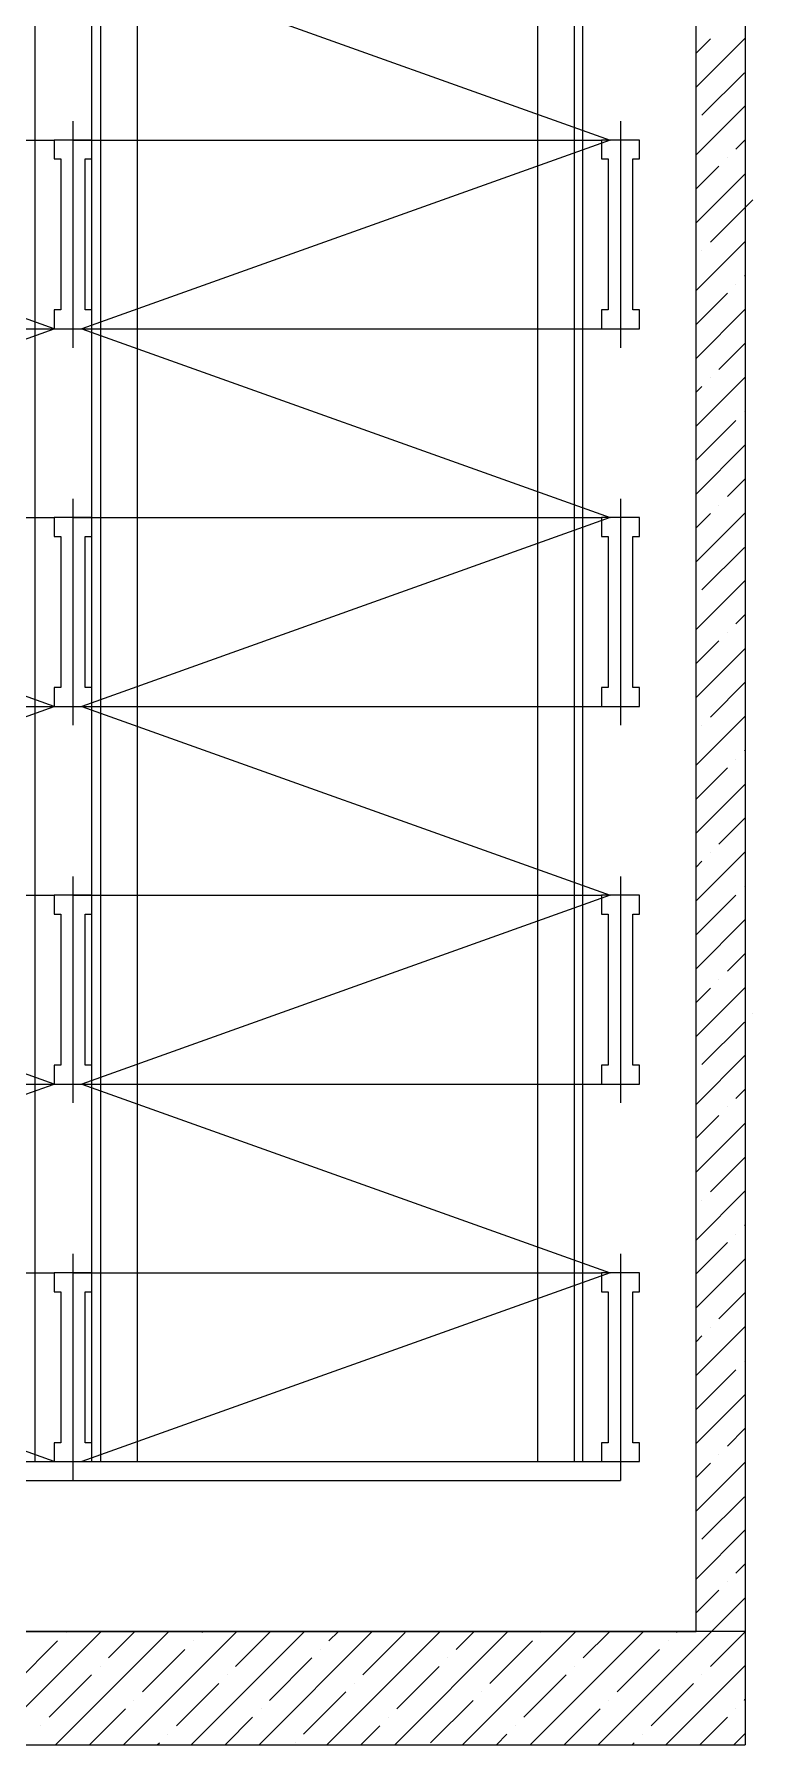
# Model space of a CAD drawing. Header units: millimetres. Extents: x -83 to 24392, y -301 to 14594.
# Drawn here: x 22339 to 24242, y -301 to 4229 of the extents above; entities that cross this region are included whole.
import ezdxf

# ---------------------------------------------------------------- set-up
doc = ezdxf.new("R2010")
doc.units = ezdxf.units.MM
doc.header["$LTSCALE"] = 0.5
doc.linetypes.add('DASHDOT', pattern=[1, 0.5, -0.25, 0, -0.25])
doc.linetypes.add('MITTE', pattern=[2, 1.25, -0.25, 0.25, -0.25])
for name, color, linetype in [('ACHSEN', 2, 'MITTE'), ('OSY_STLPOV', 4, 'DASHDOT'), ('P-2AA96A6E', 7, 'Continuous'), ('UMRISS050', 7, 'Continuous'), ('Z-SCHIENE', 2, 'Continuous')]:
    doc.layers.add(name, color=color, linetype=linetype)

# ---------------------------------------------------------------- blocks, each defined once
blk = doc.blocks.new('sklad OK')
at = {"color": 0}
for p, q in [((319.4019, 240.0429), (319.4019, 245.6429)), ((319.4019, 240.0429), (319.4019, 245.6429)), ((317.7749, 244.4929), (319.1749, 243.9929)), ((319.4019, 244.1331), (319.5319, 244.2631)), ((319.4019, 244.2229), (319.44, 244.2609)), ((319.4175, 244.0589), (319.5298, 244.1711)), ((319.4019, 243.9535), (319.5319, 244.0835)), ((317.7019, 243.4929), (316.3019, 243.9929)), ((319.1749, 243.9929), (317.7749, 243.4929)), ((319.5073, 243.9691), (319.5319, 243.9937)), ((319.4019, 243.8637), (319.4624, 243.9242)), ((319.4849, 243.9466), (319.4849, 243.9466)), ((319.4019, 243.7739), (319.5319, 243.9039)), ((319.44, 243.7221), (319.5522, 243.8344)), ((319.4019, 243.5943), (319.5319, 243.7243)), ((319.4175, 243.6997), (319.4175, 243.6997)), ((319.5073, 243.6099), (319.5073, 243.6099)), ((319.5298, 243.6323), (319.5319, 243.6345)), ((319.4019, 243.5045), (319.4849, 243.5874)), ((319.4019, 243.4147), (319.5319, 243.5447)), ((316.3019, 242.9929), (317.7019, 243.4929)), ((317.7749, 243.4929), (319.1749, 242.9929)), ((319.4624, 243.3853), (319.5319, 243.4549)), ((319.4019, 243.2351), (319.5319, 243.3651)), ((319.4019, 243.3249), (319.4175, 243.3404)), ((319.44, 243.3629), (319.44, 243.3629)), ((319.4019, 243.1453), (319.5073, 243.2506)), ((319.5298, 243.2731), (319.5298, 243.2731)), ((319.4019, 243.0555), (319.5319, 243.1855)), ((319.4849, 243.0486), (319.5319, 243.0957)), ((319.4624, 243.0261), (319.4624, 243.0261)), ((317.7019, 242.4929), (316.3019, 242.9929)), ((319.1749, 242.9929), (317.7749, 242.4929)), ((319.4019, 242.8759), (319.5319, 243.0059)), ((319.4019, 242.9657), (319.44, 243.0037)), ((319.4175, 242.8016), (319.5298, 242.9139)), ((319.4019, 242.6963), (319.5319, 242.8263)), ((319.5073, 242.7118), (319.5319, 242.7364)), ((319.4019, 242.6064), (319.4624, 242.6669)), ((319.4019, 242.5166), (319.5319, 242.6466)), ((319.4849, 242.6894), (319.4849, 242.6894)), ((319.44, 242.4649), (319.5319, 242.5568)), ((316.3019, 241.9929), (317.7019, 242.4929)), ((317.7749, 242.4929), (319.1749, 241.9929)), ((319.4019, 242.337), (319.5319, 242.467)), ((319.4175, 242.4424), (319.4175, 242.4424)), ((319.5298, 242.3751), (319.5319, 242.3772)), ((319.4019, 242.2472), (319.4849, 242.3302)), ((319.5073, 242.3526), (319.5073, 242.3526)), ((319.4019, 242.1574), (319.5319, 242.2874)), ((319.4624, 242.1281), (319.5319, 242.1976)), ((319.4019, 241.9778), (319.5319, 242.1078)), ((319.44, 242.1057), (319.44, 242.1057)), ((319.4019, 242.0676), (319.4175, 242.0832)), ((319.5298, 242.0159), (319.5298, 242.0159)), ((317.7019, 241.4929), (316.3019, 241.9929)), ((319.1749, 241.9929), (317.7749, 241.4929)), ((319.4019, 241.888), (319.5073, 241.9934)), ((319.4019, 241.7982), (319.5319, 241.9282)), ((319.4849, 241.7914), (319.5319, 241.8384)), ((319.4019, 241.6186), (319.5319, 241.7486)), ((319.4019, 241.7084), (319.44, 241.7465)), ((319.4624, 241.7689), (319.4624, 241.7689)), ((319.4175, 241.5444), (319.5298, 241.6567)), ((319.5522, 241.6791), (319.5522, 241.6791)), ((319.4019, 241.439), (319.5319, 241.569)), ((316.3019, 240.9929), (317.7019, 241.4929)), ((317.7749, 241.4929), (319.1749, 240.9929)), ((319.5073, 241.4546), (319.5319, 241.4792)), ((319.4849, 241.4321), (319.4849, 241.4321)), ((319.4019, 241.3492), (319.4624, 241.4097)), ((319.4019, 241.2594), (319.5319, 241.3894)), ((319.44, 241.2076), (319.5319, 241.2996)), ((319.4019, 241.0798), (319.5319, 241.2098)), ((319.4175, 241.1852), (319.4175, 241.1852)), ((319.5298, 241.1178), (319.5319, 241.12)), ((319.4019, 240.99), (319.4849, 241.0729)), ((319.5073, 241.0954), (319.5073, 241.0954)), ((319.4019, 240.9002), (319.5319, 241.0302)), ((317.7019, 240.4929), (316.3019, 240.9929)), ((319.1749, 240.9929), (317.7749, 240.4929)), ((319.4624, 240.8709), (319.5319, 240.9404)), ((319.4019, 240.7206), (319.5319, 240.8506)), ((319.44, 240.8484), (319.44, 240.8484)), ((319.4019, 240.8104), (319.4175, 240.826)), ((319.5298, 240.7586), (319.5298, 240.7586)), ((319.4019, 240.6308), (319.5073, 240.7362)), ((319.4019, 240.541), (319.5319, 240.671)), ((319.4849, 240.5341), (319.5319, 240.5812)), ((319.4019, 240.3614), (319.5319, 240.4914)), ((319.4019, 240.4512), (319.44, 240.4892)), ((319.4624, 240.5117), (319.4624, 240.5117)), ((316.3019, 240.4429), (317.7519, 240.4429)), ((317.7519, 240.4429), (319.2019, 240.4429)), ((319.4175, 240.2872), (319.5298, 240.3994)), ((319.4019, 240.1818), (319.5319, 240.3118)), ((319.5073, 240.1974), (319.5319, 240.222)), ((319.4849, 240.1749), (319.4849, 240.1749)), ((319.1426, 239.7429), (319.5319, 240.1322)), ((319.4019, 240.092), (319.4624, 240.1525)), ((295.5269, 240.0429), (319.4019, 240.0429)), ((319.5319, 240.0429), (295.7269, 240.0429)), ((317.5262, 239.7429), (317.8262, 240.0429)), ((317.7058, 239.7429), (318.0058, 240.0429)), ((317.7337, 240.0402), (317.7337, 240.0402)), ((317.846, 239.9729), (317.916, 240.0429)), ((317.8854, 239.7429), (318.1854, 240.0429)), ((318.065, 239.7429), (318.365, 240.0429)), ((318.0929, 240.0402), (318.0956, 240.0429)), ((318.1827, 239.9504), (318.2752, 240.0429)), ((318.2446, 239.7429), (318.5446, 240.0429)), ((318.4242, 239.7429), (318.7242, 240.0429)), ((318.4297, 240.0178), (318.4548, 240.0429)), ((318.5195, 239.928), (318.6317, 240.0402)), ((318.6038, 239.7429), (318.9038, 240.0429)), ((318.7664, 239.9953), (318.814, 240.0429)), ((318.7834, 239.7429), (319.0834, 240.0429)), ((318.963, 239.7429), (319.263, 240.0429)), ((318.9909, 240.0402), (318.9909, 240.0402)), ((319.1032, 239.9729), (319.1732, 240.0429)), ((319.3502, 240.0402), (319.3528, 240.0429)), ((319.44, 239.9504), (319.5319, 240.0424)), ((317.599, 239.9055), (317.7113, 240.0178)), ((317.9358, 239.883), (318.048, 239.9953)), ((318.0705, 240.0178), (318.0705, 240.0178)), ((318.4072, 239.9953), (318.4072, 239.9953)), ((318.8562, 239.9055), (318.9685, 240.0178)), ((319.193, 239.883), (319.3053, 239.9953)), ((319.3277, 240.0178), (319.3277, 240.0178)), ((317.8235, 239.9504), (317.8235, 239.9504)), ((318.2725, 239.8606), (318.3848, 239.9729)), ((318.6093, 239.8381), (318.7215, 239.9504)), ((318.744, 239.9729), (318.744, 239.9729)), ((319.0807, 239.9504), (319.0807, 239.9504)), ((319.3222, 239.7429), (319.5319, 239.9526)), ((317.6888, 239.8157), (317.8011, 239.928)), ((318.0256, 239.7932), (318.1378, 239.9055)), ((318.1603, 239.928), (318.1603, 239.928)), ((318.3623, 239.7708), (318.4746, 239.883)), ((318.497, 239.9055), (318.497, 239.9055)), ((318.8338, 239.883), (318.8338, 239.883)), ((318.946, 239.8157), (319.0583, 239.928)), ((319.2828, 239.7932), (319.3951, 239.9055)), ((319.4175, 239.928), (319.4175, 239.928)), ((317.7956, 239.7429), (317.8909, 239.8381)), ((317.9133, 239.8606), (317.9133, 239.8606)), ((318.2501, 239.8381), (318.2501, 239.8381)), ((318.6991, 239.7483), (318.8113, 239.8606)), ((319.0528, 239.7429), (319.1481, 239.8381)), ((319.1705, 239.8606), (319.1705, 239.8606)), ((319.5073, 239.8381), (319.5073, 239.8381)), ((319.5298, 239.8606), (319.5319, 239.8628)), ((317.6664, 239.7932), (317.6664, 239.7932)), ((318.1548, 239.7429), (318.2276, 239.8157)), ((318.514, 239.7429), (318.5644, 239.7932)), ((318.5868, 239.8157), (318.5868, 239.8157)), ((318.9236, 239.7932), (318.9236, 239.7932)), ((319.412, 239.7429), (319.4849, 239.8157)), ((317.9752, 239.7429), (317.9807, 239.7483)), ((318.0031, 239.7708), (318.0031, 239.7708)), ((318.3399, 239.7483), (318.3399, 239.7483)), ((318.8732, 239.7429), (318.9011, 239.7708)), ((319.2324, 239.7429), (319.2379, 239.7483)), ((319.2604, 239.7708), (319.2604, 239.7708)), ((319.5018, 239.7429), (319.5319, 239.773)), ((295.2269, 239.7429), (319.5319, 239.7429))]:
    blk.add_line(p, q, dxfattribs=at)
at = {"layer": 'ACHSEN', "color": 0}
for p, q in [((317.7519, 244.0429), (317.7519, 243.4429)), ((317.7519, 244.0429), (317.7519, 243.4429)), ((317.7519, 244.0429), (317.7519, 243.4429)), ((317.7519, 244.0429), (317.7519, 243.4429)), ((319.2019, 244.0429), (319.2019, 243.4429)), ((319.2019, 244.0429), (319.2019, 243.4429)), ((319.2019, 244.0429), (319.2019, 243.4429)), ((319.2019, 244.0429), (319.2019, 243.4429)), ((317.7519, 243.0429), (317.7519, 242.4429)), ((317.7519, 243.0429), (317.7519, 242.4429)), ((317.7519, 243.0429), (317.7519, 242.4429)), ((317.7519, 243.0429), (317.7519, 242.4429)), ((319.2019, 243.0429), (319.2019, 242.4429)), ((319.2019, 243.0429), (319.2019, 242.4429)), ((319.2019, 243.0429), (319.2019, 242.4429)), ((319.2019, 243.0429), (319.2019, 242.4429)), ((317.7519, 242.0429), (317.7519, 241.4429)), ((317.7519, 242.0429), (317.7519, 241.4429)), ((317.7519, 242.0429), (317.7519, 241.4429)), ((317.7519, 242.0429), (317.7519, 241.4429)), ((319.2019, 242.0429), (319.2019, 241.4429)), ((319.2019, 242.0429), (319.2019, 241.4429)), ((319.2019, 242.0429), (319.2019, 241.4429)), ((319.2019, 242.0429), (319.2019, 241.4429)), ((317.7519, 241.0429), (317.7519, 240.4429)), ((317.7519, 241.0429), (317.7519, 240.4429)), ((317.7519, 241.0429), (317.7519, 240.4429)), ((317.7519, 241.0429), (317.7519, 240.4429)), ((319.2019, 241.0429), (319.2019, 240.4429)), ((319.2019, 241.0429), (319.2019, 240.4429)), ((319.2019, 241.0429), (319.2019, 240.4429)), ((319.2019, 241.0429), (319.2019, 240.4429))]:
    blk.add_line(p, q, dxfattribs=at)
at = {"layer": 'OSY_STLPOV', "color": 0, "linetype": 'ByBlock'}
blk.add_line((319.5319, 245.6429), (319.5319, 239.7429), dxfattribs=at)
at = {"layer": 'UMRISS050', "color": 0}
for p, q in [((316.3019, 243.9929), (317.7019, 243.9929)), ((317.8019, 243.9929), (317.7019, 243.9929)), ((317.8019, 243.9929), (317.7019, 243.9929)), ((317.7019, 243.9929), (317.7019, 243.9429)), ((317.7019, 243.9929), (317.7019, 243.9429)), ((317.8019, 243.9929), (317.7019, 243.9929)), ((317.8019, 243.9929), (317.7019, 243.9929)), ((317.7019, 243.9929), (317.7019, 243.9429)), ((317.7019, 243.9929), (317.7019, 243.9429)), ((317.7519, 243.9929), (319.1519, 243.9929)), ((317.8019, 243.9929), (317.8019, 243.9929)), ((317.8019, 243.9929), (317.8019, 243.9929)), ((317.8019, 243.9429), (317.8019, 243.9929)), ((317.8019, 243.9429), (317.8019, 243.9929)), ((317.8019, 243.9929), (317.8019, 243.9929)), ((317.8019, 243.9929), (317.8019, 243.9929)), ((317.8019, 243.9429), (317.8019, 243.9929)), ((317.8019, 243.9429), (317.8019, 243.9929)), ((319.1519, 243.9929), (319.1519, 243.9429)), ((319.1519, 243.9929), (319.1519, 243.9429)), ((319.2519, 243.9929), (319.1519, 243.9929)), ((319.2519, 243.9929), (319.1519, 243.9929)), ((319.1519, 243.9929), (319.1519, 243.9429)), ((319.1519, 243.9929), (319.1519, 243.9429)), ((319.2519, 243.9929), (319.1519, 243.9929)), ((319.2519, 243.9929), (319.1519, 243.9929)), ((319.2519, 243.9429), (319.2519, 243.9929)), ((319.2519, 243.9429), (319.2519, 243.9929)), ((319.2519, 243.9929), (319.2519, 243.9929)), ((319.2519, 243.9929), (319.2519, 243.9929)), ((319.2519, 243.9429), (319.2519, 243.9929)), ((319.2519, 243.9429), (319.2519, 243.9929)), ((319.2519, 243.9929), (319.2519, 243.9929)), ((319.2519, 243.9929), (319.2519, 243.9929)), ((317.7019, 243.9429), (317.7194, 243.9429)), ((317.7019, 243.9429), (317.7194, 243.9429)), ((317.7019, 243.9429), (317.7194, 243.9429)), ((317.7019, 243.9429), (317.7194, 243.9429)), ((317.7194, 243.9429), (317.7194, 243.5429)), ((317.7194, 243.9429), (317.7194, 243.5429)), ((317.7194, 243.9429), (317.7194, 243.5429)), ((317.7194, 243.9429), (317.7194, 243.5429)), ((317.7844, 243.5429), (317.7844, 243.9429)), ((317.7844, 243.5429), (317.7844, 243.9429)), ((317.7844, 243.9429), (317.8019, 243.9429)), ((317.7844, 243.9429), (317.8019, 243.9429)), ((317.7844, 243.5429), (317.7844, 243.9429)), ((317.7844, 243.5429), (317.7844, 243.9429)), ((317.7844, 243.9429), (317.8019, 243.9429)), ((317.7844, 243.9429), (317.8019, 243.9429)), ((319.1519, 243.9429), (319.1694, 243.9429)), ((319.1519, 243.9429), (319.1694, 243.9429)), ((319.1519, 243.9429), (319.1694, 243.9429)), ((319.1519, 243.9429), (319.1694, 243.9429)), ((319.1694, 243.9429), (319.1694, 243.5429)), ((319.1694, 243.9429), (319.1694, 243.5429)), ((319.1694, 243.9429), (319.1694, 243.5429)), ((319.1694, 243.9429), (319.1694, 243.5429)), ((319.2344, 243.9429), (319.2519, 243.9429)), ((319.2344, 243.9429), (319.2519, 243.9429)), ((319.2344, 243.5429), (319.2344, 243.9429)), ((319.2344, 243.5429), (319.2344, 243.9429)), ((319.2344, 243.9429), (319.2519, 243.9429)), ((319.2344, 243.9429), (319.2519, 243.9429)), ((319.2344, 243.5429), (319.2344, 243.9429)), ((319.2344, 243.5429), (319.2344, 243.9429)), ((317.7019, 243.5429), (317.7019, 243.4929)), ((317.7019, 243.5429), (317.7019, 243.4929)), ((317.7019, 243.5429), (317.7019, 243.4929)), ((317.7019, 243.5429), (317.7019, 243.4929)), ((317.7194, 243.5429), (317.7019, 243.5429)), ((317.7194, 243.5429), (317.7019, 243.5429)), ((317.7194, 243.5429), (317.7019, 243.5429)), ((317.7194, 243.5429), (317.7019, 243.5429)), ((317.8019, 243.5429), (317.7844, 243.5429)), ((317.8019, 243.5429), (317.7844, 243.5429)), ((317.8019, 243.5429), (317.7844, 243.5429)), ((317.8019, 243.5429), (317.7844, 243.5429)), ((317.8019, 243.4929), (317.8019, 243.5429)), ((317.8019, 243.4929), (317.8019, 243.5429)), ((317.8019, 243.4929), (317.8019, 243.5429)), ((317.8019, 243.4929), (317.8019, 243.5429)), ((319.1694, 243.5429), (319.1519, 243.5429)), ((319.1694, 243.5429), (319.1519, 243.5429)), ((319.1694, 243.5429), (319.1519, 243.5429)), ((319.1694, 243.5429), (319.1519, 243.5429)), ((319.1519, 243.5429), (319.1519, 243.4929)), ((319.1519, 243.5429), (319.1519, 243.4929)), ((319.1519, 243.5429), (319.1519, 243.4929)), ((319.1519, 243.5429), (319.1519, 243.4929)), ((319.2519, 243.5429), (319.2344, 243.5429)), ((319.2519, 243.5429), (319.2344, 243.5429)), ((319.2519, 243.5429), (319.2344, 243.5429)), ((319.2519, 243.5429), (319.2344, 243.5429)), ((319.2519, 243.4929), (319.2519, 243.5429)), ((319.2519, 243.4929), (319.2519, 243.5429)), ((319.2519, 243.4929), (319.2519, 243.5429)), ((319.2519, 243.4929), (319.2519, 243.5429)), ((316.3019, 243.4929), (317.7019, 243.4929)), ((317.7019, 243.4929), (317.8019, 243.4929)), ((317.7019, 243.4929), (317.8019, 243.4929)), ((317.7019, 243.4929), (317.8019, 243.4929)), ((317.7019, 243.4929), (317.8019, 243.4929)), ((317.7519, 243.4929), (319.1519, 243.4929)), ((319.1519, 243.4929), (319.2519, 243.4929)), ((319.1519, 243.4929), (319.2519, 243.4929)), ((319.1519, 243.4929), (319.2519, 243.4929)), ((319.1519, 243.4929), (319.2519, 243.4929)), ((316.3019, 242.9929), (317.7019, 242.9929)), ((317.7019, 242.9929), (317.7019, 242.9429)), ((317.7019, 242.9929), (317.7019, 242.9429)), ((317.8019, 242.9929), (317.7019, 242.9929)), ((317.8019, 242.9929), (317.7019, 242.9929)), ((317.7019, 242.9929), (317.7019, 242.9429)), ((317.7019, 242.9929), (317.7019, 242.9429)), ((317.8019, 242.9929), (317.7019, 242.9929)), ((317.8019, 242.9929), (317.7019, 242.9929)), ((317.7519, 242.9929), (319.1519, 242.9929)), ((317.8019, 242.9429), (317.8019, 242.9929)), ((317.8019, 242.9429), (317.8019, 242.9929)), ((317.8019, 242.9929), (317.8019, 242.9929)), ((317.8019, 242.9929), (317.8019, 242.9929)), ((317.8019, 242.9429), (317.8019, 242.9929)), ((317.8019, 242.9429), (317.8019, 242.9929)), ((317.8019, 242.9929), (317.8019, 242.9929)), ((317.8019, 242.9929), (317.8019, 242.9929)), ((319.2519, 242.9929), (319.1519, 242.9929)), ((319.2519, 242.9929), (319.1519, 242.9929)), ((319.1519, 242.9929), (319.1519, 242.9429)), ((319.1519, 242.9929), (319.1519, 242.9429)), ((319.2519, 242.9929), (319.1519, 242.9929)), ((319.2519, 242.9929), (319.1519, 242.9929)), ((319.1519, 242.9929), (319.1519, 242.9429)), ((319.1519, 242.9929), (319.1519, 242.9429)), ((319.2519, 242.9929), (319.2519, 242.9929)), ((319.2519, 242.9929), (319.2519, 242.9929)), ((319.2519, 242.9429), (319.2519, 242.9929)), ((319.2519, 242.9429), (319.2519, 242.9929)), ((319.2519, 242.9929), (319.2519, 242.9929)), ((319.2519, 242.9929), (319.2519, 242.9929)), ((319.2519, 242.9429), (319.2519, 242.9929)), ((319.2519, 242.9429), (319.2519, 242.9929)), ((317.7019, 242.9429), (317.7194, 242.9429)), ((317.7019, 242.9429), (317.7194, 242.9429)), ((317.7019, 242.9429), (317.7194, 242.9429)), ((317.7019, 242.9429), (317.7194, 242.9429)), ((317.7194, 242.9429), (317.7194, 242.5429)), ((317.7194, 242.9429), (317.7194, 242.5429)), ((317.7194, 242.9429), (317.7194, 242.5429)), ((317.7194, 242.9429), (317.7194, 242.5429)), ((317.7844, 242.9429), (317.8019, 242.9429)), ((317.7844, 242.9429), (317.8019, 242.9429)), ((317.7844, 242.5429), (317.7844, 242.9429)), ((317.7844, 242.5429), (317.7844, 242.9429)), ((317.7844, 242.9429), (317.8019, 242.9429)), ((317.7844, 242.9429), (317.8019, 242.9429)), ((317.7844, 242.5429), (317.7844, 242.9429)), ((317.7844, 242.5429), (317.7844, 242.9429)), ((319.1519, 242.9429), (319.1694, 242.9429)), ((319.1519, 242.9429), (319.1694, 242.9429)), ((319.1519, 242.9429), (319.1694, 242.9429)), ((319.1519, 242.9429), (319.1694, 242.9429)), ((319.1694, 242.9429), (319.1694, 242.5429)), ((319.1694, 242.9429), (319.1694, 242.5429)), ((319.1694, 242.9429), (319.1694, 242.5429)), ((319.1694, 242.9429), (319.1694, 242.5429)), ((319.2344, 242.5429), (319.2344, 242.9429)), ((319.2344, 242.5429), (319.2344, 242.9429)), ((319.2344, 242.9429), (319.2519, 242.9429)), ((319.2344, 242.9429), (319.2519, 242.9429)), ((319.2344, 242.5429), (319.2344, 242.9429)), ((319.2344, 242.5429), (319.2344, 242.9429)), ((319.2344, 242.9429), (319.2519, 242.9429)), ((319.2344, 242.9429), (319.2519, 242.9429)), ((317.7019, 242.5429), (317.7019, 242.4929)), ((317.7019, 242.5429), (317.7019, 242.4929)), ((317.7194, 242.5429), (317.7019, 242.5429)), ((317.7194, 242.5429), (317.7019, 242.5429)), ((317.7019, 242.5429), (317.7019, 242.4929)), ((317.7019, 242.5429), (317.7019, 242.4929)), ((317.7194, 242.5429), (317.7019, 242.5429)), ((317.7194, 242.5429), (317.7019, 242.5429)), ((317.8019, 242.5429), (317.7844, 242.5429)), ((317.8019, 242.5429), (317.7844, 242.5429)), ((317.8019, 242.5429), (317.7844, 242.5429)), ((317.8019, 242.5429), (317.7844, 242.5429)), ((317.8019, 242.4929), (317.8019, 242.5429)), ((317.8019, 242.4929), (317.8019, 242.5429)), ((317.8019, 242.4929), (317.8019, 242.5429)), ((317.8019, 242.4929), (317.8019, 242.5429)), ((319.1694, 242.5429), (319.1519, 242.5429)), ((319.1694, 242.5429), (319.1519, 242.5429)), ((319.1519, 242.5429), (319.1519, 242.4929)), ((319.1519, 242.5429), (319.1519, 242.4929)), ((319.1694, 242.5429), (319.1519, 242.5429)), ((319.1694, 242.5429), (319.1519, 242.5429)), ((319.1519, 242.5429), (319.1519, 242.4929)), ((319.1519, 242.5429), (319.1519, 242.4929)), ((319.2519, 242.5429), (319.2344, 242.5429)), ((319.2519, 242.5429), (319.2344, 242.5429)), ((319.2519, 242.5429), (319.2344, 242.5429)), ((319.2519, 242.5429), (319.2344, 242.5429)), ((319.2519, 242.4929), (319.2519, 242.5429)), ((319.2519, 242.4929), (319.2519, 242.5429)), ((319.2519, 242.4929), (319.2519, 242.5429)), ((319.2519, 242.4929), (319.2519, 242.5429)), ((316.3019, 242.4929), (317.7019, 242.4929)), ((317.7019, 242.4929), (317.8019, 242.4929)), ((317.7019, 242.4929), (317.8019, 242.4929)), ((317.7019, 242.4929), (317.8019, 242.4929)), ((317.7019, 242.4929), (317.8019, 242.4929)), ((317.7519, 242.4929), (319.1519, 242.4929)), ((319.1519, 242.4929), (319.2519, 242.4929)), ((319.1519, 242.4929), (319.2519, 242.4929)), ((319.1519, 242.4929), (319.2519, 242.4929)), ((319.1519, 242.4929), (319.2519, 242.4929)), ((316.3019, 241.9929), (317.7019, 241.9929)), ((317.7019, 241.9929), (317.7019, 241.9429)), ((317.8019, 241.9929), (317.7019, 241.9929)), ((317.7019, 241.9929), (317.7019, 241.9429)), ((317.8019, 241.9929), (317.7019, 241.9929)), ((317.7019, 241.9929), (317.7019, 241.9429)), ((317.8019, 241.9929), (317.7019, 241.9929)), ((317.7019, 241.9929), (317.7019, 241.9429)), ((317.8019, 241.9929), (317.7019, 241.9929)), ((317.7519, 241.9929), (319.1519, 241.9929)), ((317.8019, 241.9429), (317.8019, 241.9929)), ((317.8019, 241.9929), (317.8019, 241.9929)), ((317.8019, 241.9929), (317.8019, 241.9929)), ((317.8019, 241.9429), (317.8019, 241.9929)), ((317.8019, 241.9429), (317.8019, 241.9929)), ((317.8019, 241.9929), (317.8019, 241.9929)), ((317.8019, 241.9929), (317.8019, 241.9929)), ((317.8019, 241.9429), (317.8019, 241.9929)), ((319.2519, 241.9929), (319.1519, 241.9929)), ((319.1519, 241.9929), (319.1519, 241.9429)), ((319.2519, 241.9929), (319.1519, 241.9929)), ((319.1519, 241.9929), (319.1519, 241.9429)), ((319.2519, 241.9929), (319.1519, 241.9929)), ((319.1519, 241.9929), (319.1519, 241.9429)), ((319.2519, 241.9929), (319.1519, 241.9929)), ((319.1519, 241.9929), (319.1519, 241.9429)), ((319.2519, 241.9429), (319.2519, 241.9929)), ((319.2519, 241.9929), (319.2519, 241.9929)), ((319.2519, 241.9929), (319.2519, 241.9929)), ((319.2519, 241.9429), (319.2519, 241.9929)), ((319.2519, 241.9429), (319.2519, 241.9929)), ((319.2519, 241.9929), (319.2519, 241.9929)), ((319.2519, 241.9929), (319.2519, 241.9929)), ((319.2519, 241.9429), (319.2519, 241.9929)), ((317.7019, 241.9429), (317.7194, 241.9429)), ((317.7019, 241.9429), (317.7194, 241.9429)), ((317.7019, 241.9429), (317.7194, 241.9429)), ((317.7019, 241.9429), (317.7194, 241.9429)), ((317.7194, 241.9429), (317.7194, 241.5429)), ((317.7194, 241.9429), (317.7194, 241.5429)), ((317.7194, 241.9429), (317.7194, 241.5429)), ((317.7194, 241.9429), (317.7194, 241.5429)), ((317.7844, 241.5429), (317.7844, 241.9429)), ((317.7844, 241.5429), (317.7844, 241.9429)), ((317.7844, 241.5429), (317.7844, 241.9429)), ((317.7844, 241.5429), (317.7844, 241.9429)), ((317.7844, 241.9429), (317.8019, 241.9429)), ((317.7844, 241.9429), (317.8019, 241.9429)), ((317.7844, 241.9429), (317.8019, 241.9429)), ((317.7844, 241.9429), (317.8019, 241.9429)), ((319.1519, 241.9429), (319.1694, 241.9429)), ((319.1519, 241.9429), (319.1694, 241.9429)), ((319.1519, 241.9429), (319.1694, 241.9429)), ((319.1519, 241.9429), (319.1694, 241.9429)), ((319.1694, 241.9429), (319.1694, 241.5429)), ((319.1694, 241.9429), (319.1694, 241.5429)), ((319.1694, 241.9429), (319.1694, 241.5429)), ((319.1694, 241.9429), (319.1694, 241.5429)), ((319.2344, 241.9429), (319.2519, 241.9429)), ((319.2344, 241.9429), (319.2519, 241.9429)), ((319.2344, 241.9429), (319.2519, 241.9429)), ((319.2344, 241.9429), (319.2519, 241.9429)), ((319.2344, 241.5429), (319.2344, 241.9429)), ((319.2344, 241.5429), (319.2344, 241.9429)), ((319.2344, 241.5429), (319.2344, 241.9429)), ((319.2344, 241.5429), (319.2344, 241.9429)), ((317.7019, 241.5429), (317.7019, 241.4929)), ((317.7019, 241.5429), (317.7019, 241.4929)), ((317.7194, 241.5429), (317.7019, 241.5429)), ((317.7194, 241.5429), (317.7019, 241.5429)), ((317.7019, 241.5429), (317.7019, 241.4929)), ((317.7019, 241.5429), (317.7019, 241.4929)), ((317.7194, 241.5429), (317.7019, 241.5429)), ((317.7194, 241.5429), (317.7019, 241.5429)), ((317.8019, 241.5429), (317.7844, 241.5429)), ((317.8019, 241.5429), (317.7844, 241.5429)), ((317.8019, 241.5429), (317.7844, 241.5429)), ((317.8019, 241.5429), (317.7844, 241.5429)), ((317.8019, 241.4929), (317.8019, 241.5429)), ((317.8019, 241.4929), (317.8019, 241.5429)), ((317.8019, 241.4929), (317.8019, 241.5429)), ((317.8019, 241.4929), (317.8019, 241.5429)), ((319.1694, 241.5429), (319.1519, 241.5429)), ((319.1694, 241.5429), (319.1519, 241.5429)), ((319.1519, 241.5429), (319.1519, 241.4929)), ((319.1519, 241.5429), (319.1519, 241.4929)), ((319.1694, 241.5429), (319.1519, 241.5429)), ((319.1694, 241.5429), (319.1519, 241.5429)), ((319.1519, 241.5429), (319.1519, 241.4929)), ((319.1519, 241.5429), (319.1519, 241.4929)), ((319.2519, 241.5429), (319.2344, 241.5429)), ((319.2519, 241.5429), (319.2344, 241.5429)), ((319.2519, 241.5429), (319.2344, 241.5429)), ((319.2519, 241.5429), (319.2344, 241.5429)), ((319.2519, 241.4929), (319.2519, 241.5429)), ((319.2519, 241.4929), (319.2519, 241.5429)), ((319.2519, 241.4929), (319.2519, 241.5429)), ((319.2519, 241.4929), (319.2519, 241.5429)), ((316.3019, 241.4929), (317.7019, 241.4929)), ((317.6669, 241.4929), (319.0669, 241.4929)), ((317.7019, 241.4929), (317.8019, 241.4929)), ((317.7019, 241.4929), (317.8019, 241.4929)), ((317.7019, 241.4929), (317.8019, 241.4929)), ((317.7019, 241.4929), (317.8019, 241.4929)), ((317.7519, 241.4929), (319.1519, 241.4929)), ((319.1519, 241.4929), (319.2519, 241.4929)), ((319.1519, 241.4929), (319.2519, 241.4929)), ((319.1519, 241.4929), (319.2519, 241.4929)), ((319.1519, 241.4929), (319.2519, 241.4929)), ((316.3019, 240.9929), (317.7019, 240.9929)), ((317.8019, 240.9929), (317.7019, 240.9929)), ((317.8019, 240.9929), (317.7019, 240.9929)), ((317.7019, 240.9929), (317.7019, 240.9429)), ((317.7019, 240.9929), (317.7019, 240.9429)), ((317.8019, 240.9929), (317.7019, 240.9929)), ((317.8019, 240.9929), (317.7019, 240.9929)), ((317.7019, 240.9929), (317.7019, 240.9429)), ((317.7019, 240.9929), (317.7019, 240.9429)), ((317.7519, 240.9929), (319.1519, 240.9929)), ((317.8019, 240.9929), (317.8019, 240.9929)), ((317.8019, 240.9929), (317.8019, 240.9929)), ((317.8019, 240.9429), (317.8019, 240.9929)), ((317.8019, 240.9429), (317.8019, 240.9929)), ((317.8019, 240.9929), (317.8019, 240.9929)), ((317.8019, 240.9929), (317.8019, 240.9929)), ((317.8019, 240.9429), (317.8019, 240.9929)), ((317.8019, 240.9429), (317.8019, 240.9929)), ((319.1519, 240.9929), (319.1519, 240.9429)), ((319.1519, 240.9929), (319.1519, 240.9429)), ((319.2519, 240.9929), (319.1519, 240.9929)), ((319.2519, 240.9929), (319.1519, 240.9929)), ((319.1519, 240.9929), (319.1519, 240.9429)), ((319.1519, 240.9929), (319.1519, 240.9429)), ((319.2519, 240.9929), (319.1519, 240.9929)), ((319.2519, 240.9929), (319.1519, 240.9929)), ((319.2519, 240.9429), (319.2519, 240.9929)), ((319.2519, 240.9429), (319.2519, 240.9929)), ((319.2519, 240.9929), (319.2519, 240.9929)), ((319.2519, 240.9929), (319.2519, 240.9929)), ((319.2519, 240.9429), (319.2519, 240.9929)), ((319.2519, 240.9429), (319.2519, 240.9929)), ((319.2519, 240.9929), (319.2519, 240.9929)), ((319.2519, 240.9929), (319.2519, 240.9929)), ((317.7019, 240.9429), (317.7194, 240.9429)), ((317.7019, 240.9429), (317.7194, 240.9429)), ((317.7019, 240.9429), (317.7194, 240.9429)), ((317.7019, 240.9429), (317.7194, 240.9429)), ((317.7194, 240.9429), (317.7194, 240.5429)), ((317.7194, 240.9429), (317.7194, 240.5429)), ((317.7194, 240.9429), (317.7194, 240.5429)), ((317.7194, 240.9429), (317.7194, 240.5429)), ((317.7844, 240.9429), (317.8019, 240.9429)), ((317.7844, 240.9429), (317.8019, 240.9429)), ((317.7844, 240.5429), (317.7844, 240.9429)), ((317.7844, 240.5429), (317.7844, 240.9429)), ((317.7844, 240.9429), (317.8019, 240.9429)), ((317.7844, 240.9429), (317.8019, 240.9429)), ((317.7844, 240.5429), (317.7844, 240.9429)), ((317.7844, 240.5429), (317.7844, 240.9429)), ((319.1519, 240.9429), (319.1694, 240.9429)), ((319.1519, 240.9429), (319.1694, 240.9429)), ((319.1519, 240.9429), (319.1694, 240.9429)), ((319.1519, 240.9429), (319.1694, 240.9429)), ((319.1694, 240.9429), (319.1694, 240.5429)), ((319.1694, 240.9429), (319.1694, 240.5429)), ((319.1694, 240.9429), (319.1694, 240.5429)), ((319.1694, 240.9429), (319.1694, 240.5429)), ((319.2344, 240.5429), (319.2344, 240.9429)), ((319.2344, 240.5429), (319.2344, 240.9429)), ((319.2344, 240.9429), (319.2519, 240.9429)), ((319.2344, 240.9429), (319.2519, 240.9429)), ((319.2344, 240.5429), (319.2344, 240.9429)), ((319.2344, 240.5429), (319.2344, 240.9429)), ((319.2344, 240.9429), (319.2519, 240.9429)), ((319.2344, 240.9429), (319.2519, 240.9429)), ((317.7019, 240.5429), (317.7019, 240.4929)), ((317.7194, 240.5429), (317.7019, 240.5429)), ((317.7194, 240.5429), (317.7019, 240.5429)), ((317.7019, 240.5429), (317.7019, 240.4929)), ((317.7019, 240.5429), (317.7019, 240.4929)), ((317.7194, 240.5429), (317.7019, 240.5429)), ((317.7194, 240.5429), (317.7019, 240.5429)), ((317.7019, 240.5429), (317.7019, 240.4929)), ((317.8019, 240.5429), (317.7844, 240.5429)), ((317.8019, 240.5429), (317.7844, 240.5429)), ((317.8019, 240.5429), (317.7844, 240.5429)), ((317.8019, 240.5429), (317.7844, 240.5429)), ((317.8019, 240.4929), (317.8019, 240.5429)), ((317.8019, 240.4929), (317.8019, 240.5429)), ((317.8019, 240.4929), (317.8019, 240.5429)), ((317.8019, 240.4929), (317.8019, 240.5429)), ((319.1519, 240.5429), (319.1519, 240.4929)), ((319.1694, 240.5429), (319.1519, 240.5429)), ((319.1694, 240.5429), (319.1519, 240.5429)), ((319.1519, 240.5429), (319.1519, 240.4929)), ((319.1519, 240.5429), (319.1519, 240.4929)), ((319.1694, 240.5429), (319.1519, 240.5429)), ((319.1694, 240.5429), (319.1519, 240.5429)), ((319.1519, 240.5429), (319.1519, 240.4929)), ((319.2519, 240.5429), (319.2344, 240.5429)), ((319.2519, 240.5429), (319.2344, 240.5429)), ((319.2519, 240.5429), (319.2344, 240.5429)), ((319.2519, 240.5429), (319.2344, 240.5429)), ((319.2519, 240.4929), (319.2519, 240.5429)), ((319.2519, 240.4929), (319.2519, 240.5429)), ((319.2519, 240.4929), (319.2519, 240.5429)), ((319.2519, 240.4929), (319.2519, 240.5429)), ((316.3019, 240.4929), (317.7019, 240.4929)), ((317.7019, 240.4929), (317.8019, 240.4929)), ((317.7019, 240.4929), (317.8019, 240.4929)), ((317.7019, 240.4929), (317.8019, 240.4929)), ((317.7019, 240.4929), (317.8019, 240.4929)), ((317.7519, 240.4929), (319.1519, 240.4929)), ((319.1519, 240.4929), (319.2519, 240.4929)), ((319.1519, 240.4929), (319.2519, 240.4929)), ((319.1519, 240.4929), (319.2519, 240.4929)), ((319.1519, 240.4929), (319.2519, 240.4929))]:
    blk.add_line(p, q, dxfattribs=at)
at = {"layer": 'Z-SCHIENE', "color": 0}
for p, q in [((317.6519, 240.4929), (317.6519, 244.9929)), ((317.8019, 240.4929), (317.8019, 244.9929)), ((317.8249, 244.9929), (317.8249, 240.4929)), ((317.9219, 244.9929), (317.9219, 240.4929)), ((318.9819, 244.9929), (318.9819, 240.4929)), ((319.0789, 244.9929), (319.0789, 240.4929)), ((319.1019, 240.4929), (319.1019, 244.9929)), ((317.6519, 241.4929), (317.6519, 243.9929)), ((317.8019, 241.4929), (317.8019, 243.9929)), ((317.8249, 243.9929), (317.8249, 241.4929)), ((317.9219, 243.9929), (317.9219, 241.4929)), ((318.9819, 243.9929), (318.9819, 241.4929)), ((319.0789, 243.9929), (319.0789, 241.4929)), ((319.1019, 241.4929), (319.1019, 243.9929))]:
    blk.add_line(p, q, dxfattribs=at)

msp = doc.modelspace()

# ---------------------------------------------------------------- block references
at = {"layer": 'P-2AA96A6E', "color": 202, "linetype": 'Continuous', "lineweight": 20, "xscale": 1000, "yscale": 1000, "zscale": 1000}
msp.add_blockref('sklad OK', (-295309.9, -240043.9), dxfattribs=at)

doc.saveas('drawing.dxf')
